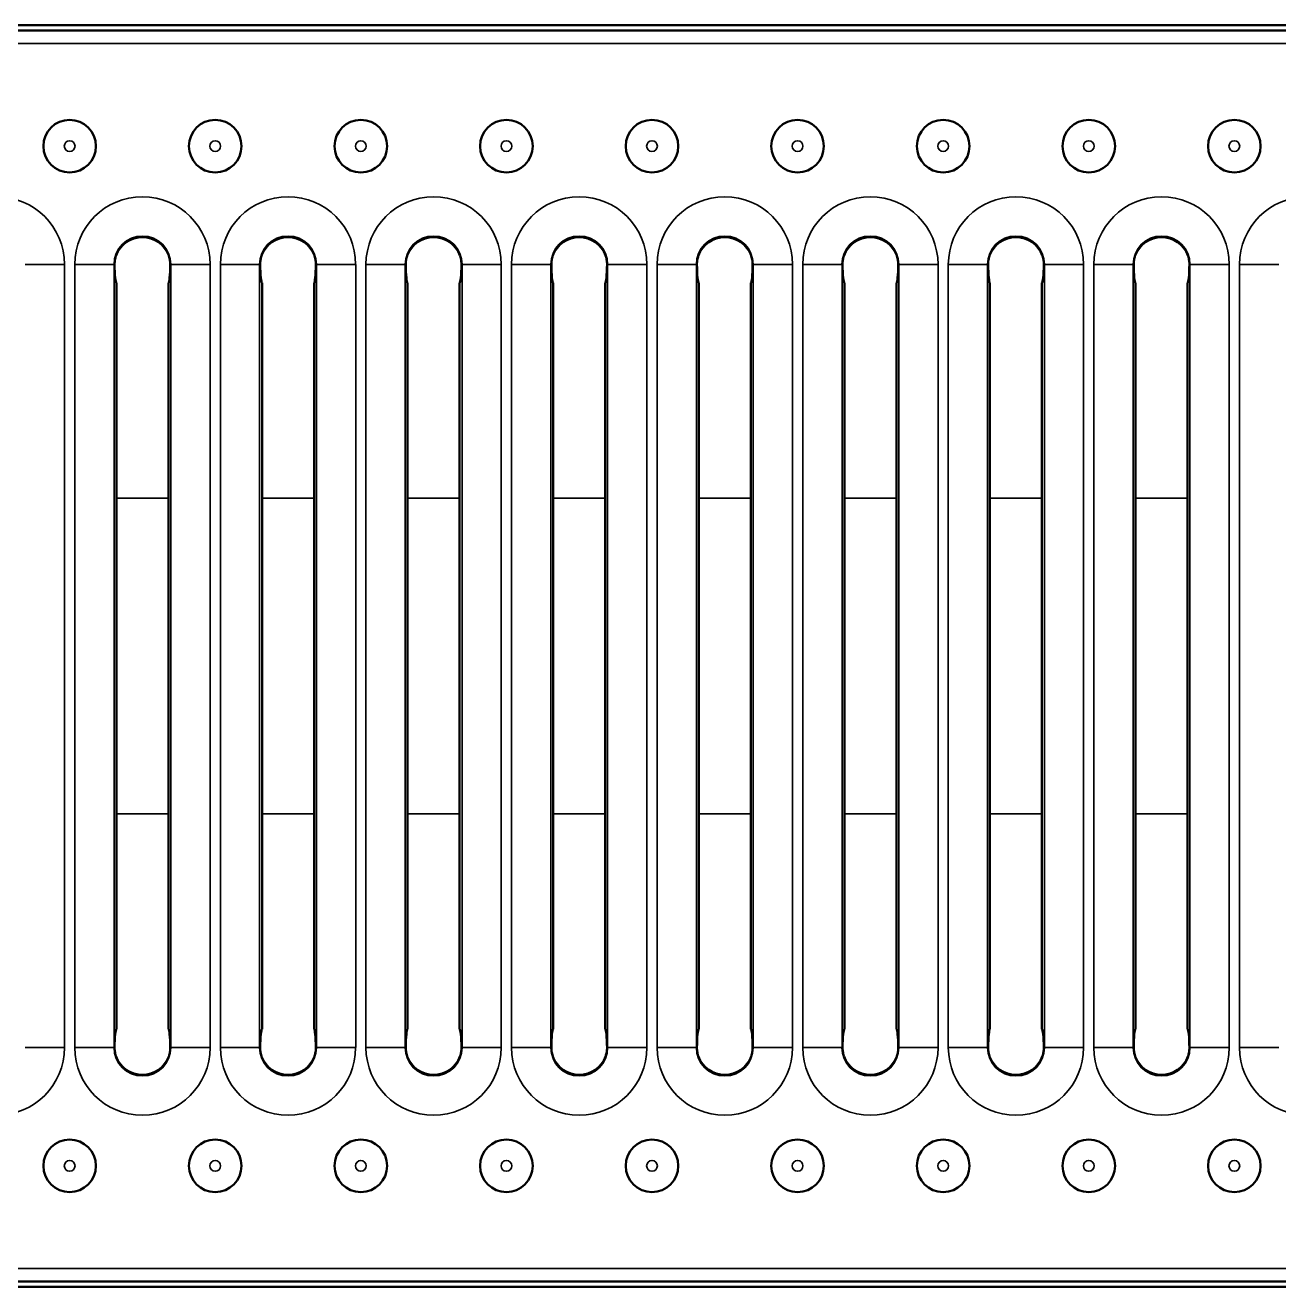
# Model space of a CAD drawing. Header units: millimetres. Extents: x 0 to 2181, y -65 to 1050.
# Drawn here: x 730.6 to 849.9, y 424.1 to 544.1 of the extents above; entities that cross this region are included whole.
import ezdxf

# ---------------------------------------------------------------- set-up
doc = ezdxf.new("R2010")
doc.units = ezdxf.units.MM
doc.header["$LTSCALE"] = 2.5
doc.layers.add('Sichtbar (ISO)', color=7, linetype='Continuous', lineweight=50)
doc.layers.add('Sichtbar schmal (ISO)', color=7, linetype='Continuous', lineweight=35)

msp = doc.modelspace()

# ---------------------------------------------------------------- linework, layer by layer
at = {"layer": 'Sichtbar (ISO)'}
for p, q in [((1435.667, 544.09), (435.667, 544.09)), ((1435.167, 543.59), (436.167, 543.59)), ((739.292, 519.59), (739.292, 448.59)), ((744.242, 448.59), (744.242, 519.59)), ((753.142, 519.59), (753.142, 448.59)), ((758.092, 448.59), (758.092, 519.59)), ((766.992, 519.59), (766.992, 448.59)), ((771.942, 448.59), (771.942, 519.59)), ((780.842, 519.59), (780.842, 448.59)), ((785.792, 448.59), (785.792, 519.59)), ((794.692, 519.59), (794.692, 448.59)), ((799.642, 448.59), (799.642, 519.59)), ((808.542, 519.59), (808.542, 448.59)), ((813.492, 448.59), (813.492, 519.59)), ((822.392, 519.59), (822.392, 448.59)), ((827.342, 448.59), (827.342, 519.59)), ((836.242, 519.59), (836.242, 448.59)), ((841.192, 448.59), (841.192, 519.59)), ((1435.667, 424.09), (435.667, 424.09)), ((1435.167, 424.59), (436.167, 424.59))]:
    msp.add_line(p, q, dxfattribs=at)
for centre in [(734.842, 532.59), (748.692, 532.59), (762.542, 532.59), (776.392, 532.59), (790.242, 532.59), (804.092, 532.59), (817.942, 532.59), (831.792, 532.59), (845.642, 532.59), (734.842, 435.59), (748.692, 435.59), (762.542, 435.59), (776.392, 435.59), (790.242, 435.59), (804.092, 435.59), (817.942, 435.59), (831.792, 435.59), (845.642, 435.59)]:
    msp.add_circle(centre, 2.5, dxfattribs=at)
for centre, major_axis, ratio, start_param, end_param in [((741.767, 521.268), (0, 2.667), 0.9996402, 5.0597379, 7.5066327), ((755.617, 521.268), (0, 2.667), 0.9996402, 5.0597379, 7.5066327), ((769.467, 521.268), (0, 2.667), 0.9996402, 5.0597379, 7.5066327), ((783.317, 521.268), (0, 2.667), 0.9996402, 5.0597379, 7.5066327), ((797.167, 521.268), (0, 2.667), 0.9996402, 5.0597379, 7.5066327), ((811.017, 521.268), (0, 2.667), 0.9996402, 5.0597379, 7.5066327), ((824.867, 521.268), (0, 2.667), 0.9996402, 5.0597379, 7.5066327), ((838.717, 521.268), (0, 2.667), 0.9996402, 5.0597379, 7.5066327), ((739.292, 521.59), (0, -2), 0.0874887, 4.8377168, 6.2831853), ((744.242, 521.59), (0, 2), 0.0874887, 3.1415927, 4.5870611), ((753.142, 521.59), (0, -2), 0.0874887, 4.8377168, 6.2831853), ((758.092, 521.59), (0, 2), 0.0874887, 3.1415927, 4.5870611), ((766.992, 521.59), (0, -2), 0.0874887, 4.8377168, 6.2831853), ((771.942, 521.59), (0, 2), 0.0874887, 3.1415927, 4.5870611), ((780.842, 521.59), (0, -2), 0.0874887, 4.8377168, 6.2831853), ((785.792, 521.59), (0, 2), 0.0874887, 3.1415927, 4.5870611), ((794.692, 521.59), (0, -2), 0.0874887, 4.8377168, 6.2831853), ((799.642, 521.59), (0, 2), 0.0874887, 3.1415927, 4.5870611), ((808.542, 521.59), (0, -2), 0.0874887, 4.8377168, 6.2831853), ((813.492, 521.59), (0, 2), 0.0874887, 3.1415927, 4.5870611), ((822.392, 521.59), (0, -2), 0.0874887, 4.8377168, 6.2831853), ((827.342, 521.59), (0, 2), 0.0874887, 3.1415927, 4.5870611), ((836.242, 521.59), (0, -2), 0.0874887, 4.8377168, 6.2831853), ((841.192, 521.59), (0, 2), 0.0874887, 3.1415927, 4.5870611), ((739.292, 446.59), (0, 2), 0.0874887, 0, 1.4454685), ((744.242, 446.59), (0, -2), 0.0874887, 1.6961242, 3.1415927), ((753.142, 446.59), (0, 2), 0.0874887, 0, 1.4454685), ((758.092, 446.59), (0, -2), 0.0874887, 1.6961242, 3.1415927), ((766.992, 446.59), (0, 2), 0.0874887, 0, 1.4454685), ((771.942, 446.59), (0, -2), 0.0874887, 1.6961242, 3.1415927), ((780.842, 446.59), (0, 2), 0.0874887, 0, 1.4454685), ((785.792, 446.59), (0, -2), 0.0874887, 1.6961242, 3.1415927), ((794.692, 446.59), (0, 2), 0.0874887, 0, 1.4454685), ((799.642, 446.59), (0, -2), 0.0874887, 1.6961242, 3.1415927), ((808.542, 446.59), (0, 2), 0.0874887, 0, 1.4454685), ((813.492, 446.59), (0, -2), 0.0874887, 1.6961242, 3.1415927), ((822.392, 446.59), (0, 2), 0.0874887, 0, 1.4454685), ((827.342, 446.59), (0, -2), 0.0874887, 1.6961242, 3.1415927), ((836.242, 446.59), (0, 2), 0.0874887, 0, 1.4454685), ((841.192, 446.59), (0, -2), 0.0874887, 1.6961242, 3.1415927), ((741.767, 446.911), (0, -2.667), 0.9996402, 5.0597379, 7.5066327), ((755.617, 446.911), (0, -2.667), 0.9996402, 5.0597379, 7.5066327), ((769.467, 446.911), (0, -2.667), 0.9996402, 5.0597379, 7.5066327), ((783.317, 446.911), (0, -2.667), 0.9996402, 5.0597379, 7.5066327), ((797.167, 446.911), (0, -2.667), 0.9996402, 5.0597379, 7.5066327), ((811.017, 446.911), (0, -2.667), 0.9996402, 5.0597379, 7.5066327), ((824.867, 446.911), (0, -2.667), 0.9996402, 5.0597379, 7.5066327), ((838.717, 446.911), (0, -2.667), 0.9996402, 5.0597379, 7.5066327)]:
    msp.add_ellipse(centre, major_axis=major_axis, ratio=ratio, start_param=start_param, end_param=end_param, dxfattribs=at)
for points, knots in [([(739.119, 521.34), (739.119, 521.353), (739.119, 521.367), (739.119, 521.396), (739.119, 521.411), (739.12, 521.452), (739.121, 521.477), (739.125, 521.554), (739.13, 521.606), (739.153, 521.793), (739.181, 521.925), (739.232, 522.094), (739.246, 522.135), (739.261, 522.176)], [0, 0, 0, 0, 0.004080736, 0.004080736, 0.00866605, 0.00866605, 0.016351881, 0.016351881, 0.031890083, 0.031890083, 0.072800189, 0.072800189, 0.086303969, 0.086303969, 0.086303969, 0.086303969]), ([(744.274, 522.176), (744.278, 522.166), (744.281, 522.155), (744.311, 522.07), (744.334, 521.993), (744.382, 521.787), (744.402, 521.657), (744.413, 521.496), (744.414, 521.467), (744.416, 521.422), (744.416, 521.406), (744.416, 521.381), (744.416, 521.373), (744.416, 521.356), (744.416, 521.348), (744.416, 521.34)], [0.001228229, 0.001228229, 0.001228229, 0.001228229, 0.004648992, 0.004648992, 0.029389751, 0.029389751, 0.068905962, 0.068905962, 0.077693724, 0.077693724, 0.082516728, 0.082516728, 0.085093648, 0.085093648, 0.087568489, 0.087568489, 0.087568489, 0.087568489]), ([(752.969, 521.34), (752.969, 521.353), (752.969, 521.367), (752.969, 521.396), (752.969, 521.411), (752.97, 521.452), (752.971, 521.477), (752.975, 521.554), (752.98, 521.606), (753.003, 521.793), (753.031, 521.925), (753.082, 522.094), (753.096, 522.135), (753.111, 522.176)], [0, 0, 0, 0, 0.004080736, 0.004080736, 0.00866605, 0.00866605, 0.016351881, 0.016351881, 0.031890083, 0.031890083, 0.072800189, 0.072800189, 0.086303969, 0.086303969, 0.086303969, 0.086303969]), ([(758.124, 522.176), (758.128, 522.166), (758.131, 522.155), (758.161, 522.07), (758.184, 521.993), (758.232, 521.787), (758.252, 521.657), (758.263, 521.496), (758.264, 521.467), (758.266, 521.422), (758.266, 521.406), (758.266, 521.381), (758.266, 521.373), (758.266, 521.356), (758.266, 521.348), (758.266, 521.34)], [0.001228229, 0.001228229, 0.001228229, 0.001228229, 0.004648992, 0.004648992, 0.029389751, 0.029389751, 0.068905962, 0.068905962, 0.077693724, 0.077693724, 0.082516728, 0.082516728, 0.085093648, 0.085093648, 0.087568489, 0.087568489, 0.087568489, 0.087568489]), ([(766.819, 521.34), (766.819, 521.353), (766.819, 521.367), (766.819, 521.396), (766.819, 521.411), (766.82, 521.452), (766.821, 521.477), (766.825, 521.554), (766.83, 521.606), (766.853, 521.793), (766.881, 521.925), (766.932, 522.094), (766.946, 522.135), (766.961, 522.176)], [0, 0, 0, 0, 0.004080736, 0.004080736, 0.00866605, 0.00866605, 0.016351881, 0.016351881, 0.031890083, 0.031890083, 0.072800189, 0.072800189, 0.086303969, 0.086303969, 0.086303969, 0.086303969]), ([(771.974, 522.176), (771.978, 522.166), (771.981, 522.155), (772.011, 522.07), (772.034, 521.993), (772.082, 521.787), (772.102, 521.657), (772.113, 521.496), (772.114, 521.467), (772.116, 521.422), (772.116, 521.406), (772.116, 521.381), (772.116, 521.373), (772.116, 521.356), (772.116, 521.348), (772.116, 521.34)], [0.001228229, 0.001228229, 0.001228229, 0.001228229, 0.004648992, 0.004648992, 0.029389751, 0.029389751, 0.068905962, 0.068905962, 0.077693724, 0.077693724, 0.082516728, 0.082516728, 0.085093648, 0.085093648, 0.087568489, 0.087568489, 0.087568489, 0.087568489]), ([(780.669, 521.34), (780.669, 521.353), (780.669, 521.367), (780.669, 521.396), (780.669, 521.411), (780.67, 521.452), (780.671, 521.477), (780.675, 521.554), (780.68, 521.606), (780.703, 521.793), (780.731, 521.925), (780.782, 522.094), (780.796, 522.135), (780.811, 522.176)], [0, 0, 0, 0, 0.004080736, 0.004080736, 0.00866605, 0.00866605, 0.016351881, 0.016351881, 0.031890083, 0.031890083, 0.072800189, 0.072800189, 0.086303969, 0.086303969, 0.086303969, 0.086303969]), ([(785.824, 522.176), (785.828, 522.166), (785.831, 522.155), (785.861, 522.07), (785.884, 521.993), (785.932, 521.787), (785.952, 521.657), (785.963, 521.496), (785.964, 521.467), (785.966, 521.422), (785.966, 521.406), (785.966, 521.381), (785.966, 521.373), (785.966, 521.356), (785.966, 521.348), (785.966, 521.34)], [0.001228229, 0.001228229, 0.001228229, 0.001228229, 0.004648992, 0.004648992, 0.029389751, 0.029389751, 0.068905962, 0.068905962, 0.077693724, 0.077693724, 0.082516728, 0.082516728, 0.085093648, 0.085093648, 0.087568489, 0.087568489, 0.087568489, 0.087568489]), ([(794.519, 521.34), (794.519, 521.353), (794.519, 521.367), (794.519, 521.396), (794.519, 521.411), (794.52, 521.452), (794.521, 521.477), (794.525, 521.554), (794.53, 521.606), (794.553, 521.793), (794.581, 521.925), (794.632, 522.094), (794.646, 522.135), (794.661, 522.176)], [0, 0, 0, 0, 0.004080736, 0.004080736, 0.00866605, 0.00866605, 0.016351881, 0.016351881, 0.031890083, 0.031890083, 0.072800189, 0.072800189, 0.086303969, 0.086303969, 0.086303969, 0.086303969]), ([(799.674, 522.176), (799.678, 522.166), (799.681, 522.155), (799.711, 522.07), (799.734, 521.993), (799.782, 521.787), (799.802, 521.657), (799.813, 521.496), (799.814, 521.467), (799.816, 521.422), (799.816, 521.406), (799.816, 521.381), (799.816, 521.373), (799.816, 521.356), (799.816, 521.348), (799.816, 521.34)], [0.001228229, 0.001228229, 0.001228229, 0.001228229, 0.004648992, 0.004648992, 0.029389751, 0.029389751, 0.068905962, 0.068905962, 0.077693724, 0.077693724, 0.082516728, 0.082516728, 0.085093648, 0.085093648, 0.087568489, 0.087568489, 0.087568489, 0.087568489]), ([(808.369, 521.34), (808.369, 521.353), (808.369, 521.367), (808.369, 521.396), (808.369, 521.411), (808.37, 521.452), (808.371, 521.477), (808.375, 521.554), (808.38, 521.606), (808.403, 521.793), (808.431, 521.925), (808.482, 522.094), (808.496, 522.135), (808.511, 522.176)], [0, 0, 0, 0, 0.004080736, 0.004080736, 0.00866605, 0.00866605, 0.016351881, 0.016351881, 0.031890083, 0.031890083, 0.072800189, 0.072800189, 0.086303969, 0.086303969, 0.086303969, 0.086303969]), ([(813.524, 522.176), (813.528, 522.166), (813.531, 522.155), (813.561, 522.07), (813.584, 521.993), (813.632, 521.787), (813.652, 521.657), (813.663, 521.496), (813.664, 521.467), (813.666, 521.422), (813.666, 521.406), (813.666, 521.381), (813.666, 521.373), (813.666, 521.356), (813.666, 521.348), (813.666, 521.34)], [0.001228229, 0.001228229, 0.001228229, 0.001228229, 0.004648992, 0.004648992, 0.029389751, 0.029389751, 0.068905962, 0.068905962, 0.077693724, 0.077693724, 0.082516728, 0.082516728, 0.085093648, 0.085093648, 0.087568489, 0.087568489, 0.087568489, 0.087568489]), ([(822.219, 521.34), (822.219, 521.353), (822.219, 521.367), (822.219, 521.396), (822.219, 521.411), (822.22, 521.452), (822.221, 521.477), (822.225, 521.554), (822.23, 521.606), (822.253, 521.793), (822.281, 521.925), (822.332, 522.094), (822.346, 522.135), (822.361, 522.176)], [0, 0, 0, 0, 0.004080736, 0.004080736, 0.00866605, 0.00866605, 0.016351881, 0.016351881, 0.031890083, 0.031890083, 0.072800189, 0.072800189, 0.086303969, 0.086303969, 0.086303969, 0.086303969]), ([(827.374, 522.176), (827.378, 522.166), (827.381, 522.155), (827.411, 522.07), (827.434, 521.993), (827.482, 521.787), (827.502, 521.657), (827.513, 521.496), (827.514, 521.467), (827.516, 521.422), (827.516, 521.406), (827.516, 521.381), (827.516, 521.373), (827.516, 521.356), (827.516, 521.348), (827.516, 521.34)], [0.001228229, 0.001228229, 0.001228229, 0.001228229, 0.004648992, 0.004648992, 0.029389751, 0.029389751, 0.068905962, 0.068905962, 0.077693724, 0.077693724, 0.082516728, 0.082516728, 0.085093648, 0.085093648, 0.087568489, 0.087568489, 0.087568489, 0.087568489]), ([(836.069, 521.34), (836.069, 521.353), (836.069, 521.367), (836.069, 521.396), (836.069, 521.411), (836.07, 521.452), (836.071, 521.477), (836.075, 521.554), (836.08, 521.606), (836.103, 521.793), (836.131, 521.925), (836.182, 522.094), (836.196, 522.135), (836.211, 522.176)], [0, 0, 0, 0, 0.004080736, 0.004080736, 0.00866605, 0.00866605, 0.016351881, 0.016351881, 0.031890083, 0.031890083, 0.072800189, 0.072800189, 0.086303969, 0.086303969, 0.086303969, 0.086303969]), ([(841.224, 522.176), (841.228, 522.166), (841.231, 522.155), (841.261, 522.07), (841.284, 521.993), (841.332, 521.787), (841.352, 521.657), (841.363, 521.496), (841.364, 521.467), (841.366, 521.422), (841.366, 521.406), (841.366, 521.381), (841.366, 521.373), (841.366, 521.356), (841.366, 521.348), (841.366, 521.34)], [0.001228229, 0.001228229, 0.001228229, 0.001228229, 0.004648992, 0.004648992, 0.029389751, 0.029389751, 0.068905962, 0.068905962, 0.077693724, 0.077693724, 0.082516728, 0.082516728, 0.085093648, 0.085093648, 0.087568489, 0.087568489, 0.087568489, 0.087568489]), ([(739.261, 446.004), (739.257, 446.014), (739.253, 446.024), (739.224, 446.11), (739.201, 446.187), (739.153, 446.393), (739.133, 446.523), (739.122, 446.683), (739.121, 446.712), (739.119, 446.758), (739.119, 446.774), (739.119, 446.798), (739.119, 446.807), (739.119, 446.823), (739.119, 446.832), (739.119, 446.84)], [0.001228229, 0.001228229, 0.001228229, 0.001228229, 0.004648992, 0.004648992, 0.029389751, 0.029389751, 0.068905962, 0.068905962, 0.077693724, 0.077693724, 0.082516728, 0.082516728, 0.085093648, 0.085093648, 0.087568489, 0.087568489, 0.087568489, 0.087568489]), ([(744.416, 446.84), (744.416, 446.826), (744.416, 446.813), (744.416, 446.784), (744.416, 446.769), (744.415, 446.728), (744.414, 446.703), (744.409, 446.625), (744.405, 446.574), (744.382, 446.387), (744.353, 446.255), (744.302, 446.086), (744.289, 446.044), (744.274, 446.004)], [0, 0, 0, 0, 0.004080736, 0.004080736, 0.00866605, 0.00866605, 0.016351881, 0.016351881, 0.031890083, 0.031890083, 0.072800189, 0.072800189, 0.086303969, 0.086303969, 0.086303969, 0.086303969]), ([(753.111, 446.004), (753.107, 446.014), (753.103, 446.024), (753.074, 446.11), (753.051, 446.187), (753.003, 446.393), (752.983, 446.523), (752.972, 446.683), (752.971, 446.712), (752.969, 446.758), (752.969, 446.774), (752.969, 446.798), (752.969, 446.807), (752.969, 446.823), (752.969, 446.832), (752.969, 446.84)], [0.001228229, 0.001228229, 0.001228229, 0.001228229, 0.004648992, 0.004648992, 0.029389751, 0.029389751, 0.068905962, 0.068905962, 0.077693724, 0.077693724, 0.082516728, 0.082516728, 0.085093648, 0.085093648, 0.087568489, 0.087568489, 0.087568489, 0.087568489]), ([(758.266, 446.84), (758.266, 446.826), (758.266, 446.813), (758.266, 446.784), (758.266, 446.769), (758.265, 446.728), (758.264, 446.703), (758.259, 446.625), (758.255, 446.574), (758.232, 446.387), (758.203, 446.255), (758.152, 446.086), (758.139, 446.044), (758.124, 446.004)], [0, 0, 0, 0, 0.004080736, 0.004080736, 0.00866605, 0.00866605, 0.016351881, 0.016351881, 0.031890083, 0.031890083, 0.072800189, 0.072800189, 0.086303969, 0.086303969, 0.086303969, 0.086303969]), ([(766.961, 446.004), (766.957, 446.014), (766.953, 446.024), (766.924, 446.11), (766.901, 446.187), (766.853, 446.393), (766.833, 446.523), (766.822, 446.683), (766.821, 446.712), (766.819, 446.758), (766.819, 446.774), (766.819, 446.798), (766.819, 446.807), (766.819, 446.823), (766.819, 446.832), (766.819, 446.84)], [0.001228229, 0.001228229, 0.001228229, 0.001228229, 0.004648992, 0.004648992, 0.029389751, 0.029389751, 0.068905962, 0.068905962, 0.077693724, 0.077693724, 0.082516728, 0.082516728, 0.085093648, 0.085093648, 0.087568489, 0.087568489, 0.087568489, 0.087568489]), ([(772.116, 446.84), (772.116, 446.826), (772.116, 446.813), (772.116, 446.784), (772.116, 446.769), (772.115, 446.728), (772.114, 446.703), (772.109, 446.625), (772.105, 446.574), (772.082, 446.387), (772.053, 446.255), (772.002, 446.086), (771.989, 446.044), (771.974, 446.004)], [0, 0, 0, 0, 0.004080736, 0.004080736, 0.00866605, 0.00866605, 0.016351881, 0.016351881, 0.031890083, 0.031890083, 0.072800189, 0.072800189, 0.086303969, 0.086303969, 0.086303969, 0.086303969]), ([(780.811, 446.004), (780.807, 446.014), (780.803, 446.024), (780.774, 446.11), (780.751, 446.187), (780.703, 446.393), (780.683, 446.523), (780.672, 446.683), (780.671, 446.712), (780.669, 446.758), (780.669, 446.774), (780.669, 446.798), (780.669, 446.807), (780.669, 446.823), (780.669, 446.832), (780.669, 446.84)], [0.001228229, 0.001228229, 0.001228229, 0.001228229, 0.004648992, 0.004648992, 0.029389751, 0.029389751, 0.068905962, 0.068905962, 0.077693724, 0.077693724, 0.082516728, 0.082516728, 0.085093648, 0.085093648, 0.087568489, 0.087568489, 0.087568489, 0.087568489]), ([(785.966, 446.84), (785.966, 446.826), (785.966, 446.813), (785.966, 446.784), (785.966, 446.769), (785.965, 446.728), (785.964, 446.703), (785.959, 446.625), (785.955, 446.574), (785.932, 446.387), (785.903, 446.255), (785.852, 446.086), (785.839, 446.044), (785.824, 446.004)], [0, 0, 0, 0, 0.004080736, 0.004080736, 0.00866605, 0.00866605, 0.016351881, 0.016351881, 0.031890083, 0.031890083, 0.072800189, 0.072800189, 0.086303969, 0.086303969, 0.086303969, 0.086303969]), ([(794.661, 446.004), (794.657, 446.014), (794.653, 446.024), (794.624, 446.11), (794.601, 446.187), (794.553, 446.393), (794.533, 446.523), (794.522, 446.683), (794.521, 446.712), (794.519, 446.758), (794.519, 446.774), (794.519, 446.798), (794.519, 446.807), (794.519, 446.823), (794.519, 446.832), (794.519, 446.84)], [0.001228229, 0.001228229, 0.001228229, 0.001228229, 0.004648992, 0.004648992, 0.029389751, 0.029389751, 0.068905962, 0.068905962, 0.077693724, 0.077693724, 0.082516728, 0.082516728, 0.085093648, 0.085093648, 0.087568489, 0.087568489, 0.087568489, 0.087568489]), ([(799.816, 446.84), (799.816, 446.826), (799.816, 446.813), (799.816, 446.784), (799.816, 446.769), (799.815, 446.728), (799.814, 446.703), (799.809, 446.625), (799.805, 446.574), (799.782, 446.387), (799.753, 446.255), (799.702, 446.086), (799.689, 446.044), (799.674, 446.004)], [0, 0, 0, 0, 0.004080736, 0.004080736, 0.00866605, 0.00866605, 0.016351881, 0.016351881, 0.031890083, 0.031890083, 0.072800189, 0.072800189, 0.086303969, 0.086303969, 0.086303969, 0.086303969]), ([(808.511, 446.004), (808.507, 446.014), (808.503, 446.024), (808.474, 446.11), (808.451, 446.187), (808.403, 446.393), (808.383, 446.523), (808.372, 446.683), (808.371, 446.712), (808.369, 446.758), (808.369, 446.774), (808.369, 446.798), (808.369, 446.807), (808.369, 446.823), (808.369, 446.832), (808.369, 446.84)], [0.001228229, 0.001228229, 0.001228229, 0.001228229, 0.004648992, 0.004648992, 0.029389751, 0.029389751, 0.068905962, 0.068905962, 0.077693724, 0.077693724, 0.082516728, 0.082516728, 0.085093648, 0.085093648, 0.087568489, 0.087568489, 0.087568489, 0.087568489]), ([(813.666, 446.84), (813.666, 446.826), (813.666, 446.813), (813.666, 446.784), (813.666, 446.769), (813.665, 446.728), (813.664, 446.703), (813.659, 446.625), (813.655, 446.574), (813.632, 446.387), (813.603, 446.255), (813.552, 446.086), (813.539, 446.044), (813.524, 446.004)], [0, 0, 0, 0, 0.004080736, 0.004080736, 0.00866605, 0.00866605, 0.016351881, 0.016351881, 0.031890083, 0.031890083, 0.072800189, 0.072800189, 0.086303969, 0.086303969, 0.086303969, 0.086303969]), ([(822.361, 446.004), (822.357, 446.014), (822.353, 446.024), (822.324, 446.11), (822.301, 446.187), (822.253, 446.393), (822.233, 446.523), (822.222, 446.683), (822.221, 446.712), (822.219, 446.758), (822.219, 446.774), (822.219, 446.798), (822.219, 446.807), (822.219, 446.823), (822.219, 446.832), (822.219, 446.84)], [0.001228229, 0.001228229, 0.001228229, 0.001228229, 0.004648992, 0.004648992, 0.029389751, 0.029389751, 0.068905962, 0.068905962, 0.077693724, 0.077693724, 0.082516728, 0.082516728, 0.085093648, 0.085093648, 0.087568489, 0.087568489, 0.087568489, 0.087568489]), ([(827.516, 446.84), (827.516, 446.826), (827.516, 446.813), (827.516, 446.784), (827.516, 446.769), (827.515, 446.728), (827.514, 446.703), (827.509, 446.625), (827.505, 446.574), (827.482, 446.387), (827.453, 446.255), (827.402, 446.086), (827.389, 446.044), (827.374, 446.004)], [0, 0, 0, 0, 0.004080736, 0.004080736, 0.00866605, 0.00866605, 0.016351881, 0.016351881, 0.031890083, 0.031890083, 0.072800189, 0.072800189, 0.086303969, 0.086303969, 0.086303969, 0.086303969]), ([(836.211, 446.004), (836.207, 446.014), (836.203, 446.024), (836.174, 446.11), (836.151, 446.187), (836.103, 446.393), (836.083, 446.523), (836.072, 446.683), (836.071, 446.712), (836.069, 446.758), (836.069, 446.774), (836.069, 446.798), (836.069, 446.807), (836.069, 446.823), (836.069, 446.832), (836.069, 446.84)], [0.001228229, 0.001228229, 0.001228229, 0.001228229, 0.004648992, 0.004648992, 0.029389751, 0.029389751, 0.068905962, 0.068905962, 0.077693724, 0.077693724, 0.082516728, 0.082516728, 0.085093648, 0.085093648, 0.087568489, 0.087568489, 0.087568489, 0.087568489]), ([(841.366, 446.84), (841.366, 446.826), (841.366, 446.813), (841.366, 446.784), (841.366, 446.769), (841.365, 446.728), (841.364, 446.703), (841.359, 446.625), (841.355, 446.574), (841.332, 446.387), (841.303, 446.255), (841.252, 446.086), (841.239, 446.044), (841.224, 446.004)], [0, 0, 0, 0, 0.004080736, 0.004080736, 0.00866605, 0.00866605, 0.016351881, 0.016351881, 0.031890083, 0.031890083, 0.072800189, 0.072800189, 0.086303969, 0.086303969, 0.086303969, 0.086303969])]:
    msp.add_open_spline(points, degree=3, knots=knots, dxfattribs=at)
at = {"layer": 'Sichtbar schmal (ISO)'}
for p, q in [((1435.167, 542.34), (436.167, 542.34)), ((734.353, 521.34), (730.618, 521.34)), ((734.353, 446.84), (734.353, 521.34)), ((735.332, 521.34), (735.332, 446.84)), ((735.332, 521.34), (739.067, 521.34)), ((739.067, 446.84), (739.067, 521.34)), ((739.067, 521.34), (739.119, 521.34)), ((744.468, 521.34), (744.416, 521.34)), ((748.203, 521.34), (744.468, 521.34)), ((744.468, 521.34), (744.468, 446.84)), ((748.203, 446.84), (748.203, 521.34)), ((749.182, 521.34), (749.182, 446.84)), ((749.182, 521.34), (752.917, 521.34)), ((752.917, 446.84), (752.917, 521.34)), ((752.917, 521.34), (752.969, 521.34)), ((758.318, 521.34), (758.266, 521.34)), ((762.053, 521.34), (758.318, 521.34)), ((758.318, 521.34), (758.318, 446.84)), ((762.053, 446.84), (762.053, 521.34)), ((763.032, 521.34), (763.032, 446.84)), ((763.032, 521.34), (766.767, 521.34)), ((766.767, 446.84), (766.767, 521.34)), ((766.767, 521.34), (766.819, 521.34)), ((772.168, 521.34), (772.116, 521.34)), ((775.903, 521.34), (772.168, 521.34)), ((772.168, 521.34), (772.168, 446.84)), ((775.903, 446.84), (775.903, 521.34)), ((776.882, 521.34), (776.882, 446.84)), ((776.882, 521.34), (780.617, 521.34)), ((780.617, 446.84), (780.617, 521.34)), ((780.617, 521.34), (780.669, 521.34)), ((786.018, 521.34), (785.966, 521.34)), ((789.753, 521.34), (786.018, 521.34)), ((786.018, 521.34), (786.018, 446.84)), ((789.753, 446.84), (789.753, 521.34)), ((790.732, 521.34), (790.732, 446.84)), ((790.732, 521.34), (794.467, 521.34)), ((794.467, 446.84), (794.467, 521.34)), ((794.467, 521.34), (794.519, 521.34)), ((799.868, 521.34), (799.816, 521.34)), ((803.603, 521.34), (799.868, 521.34)), ((799.868, 521.34), (799.868, 446.84)), ((803.603, 446.84), (803.603, 521.34)), ((804.582, 521.34), (804.582, 446.84)), ((804.582, 521.34), (808.317, 521.34)), ((808.317, 446.84), (808.317, 521.34)), ((808.317, 521.34), (808.369, 521.34)), ((813.718, 521.34), (813.666, 521.34)), ((817.453, 521.34), (813.718, 521.34)), ((813.718, 521.34), (813.718, 446.84)), ((817.453, 446.84), (817.453, 521.34)), ((818.432, 521.34), (818.432, 446.84)), ((818.432, 521.34), (822.167, 521.34)), ((822.167, 446.84), (822.167, 521.34)), ((822.167, 521.34), (822.219, 521.34)), ((827.568, 521.34), (827.516, 521.34)), ((831.303, 521.34), (827.568, 521.34)), ((827.568, 521.34), (827.568, 446.84)), ((831.303, 446.84), (831.303, 521.34)), ((832.282, 521.34), (832.282, 446.84)), ((832.282, 521.34), (836.017, 521.34)), ((836.017, 446.84), (836.017, 521.34)), ((836.017, 521.34), (836.069, 521.34)), ((841.418, 521.34), (841.366, 521.34)), ((845.153, 521.34), (841.418, 521.34)), ((841.418, 521.34), (841.418, 446.84)), ((845.153, 446.84), (845.153, 521.34)), ((846.132, 521.34), (846.132, 446.84)), ((846.132, 521.34), (849.867, 521.34)), ((744.242, 499.09), (739.292, 499.09)), ((758.092, 499.09), (753.142, 499.09)), ((771.942, 499.09), (766.992, 499.09)), ((785.792, 499.09), (780.842, 499.09)), ((799.642, 499.09), (794.692, 499.09)), ((813.492, 499.09), (808.542, 499.09)), ((827.342, 499.09), (822.392, 499.09)), ((841.192, 499.09), (836.242, 499.09)), ((744.242, 469.09), (739.292, 469.09)), ((758.092, 469.09), (753.142, 469.09)), ((771.942, 469.09), (766.992, 469.09)), ((785.792, 469.09), (780.842, 469.09)), ((799.642, 469.09), (794.692, 469.09)), ((813.492, 469.09), (808.542, 469.09)), ((827.342, 469.09), (822.392, 469.09)), ((841.192, 469.09), (836.242, 469.09)), ((730.618, 446.84), (734.353, 446.84)), ((739.067, 446.84), (735.332, 446.84)), ((739.067, 446.84), (739.119, 446.84)), ((744.468, 446.84), (744.416, 446.84)), ((744.468, 446.84), (748.203, 446.84)), ((752.917, 446.84), (749.182, 446.84)), ((752.917, 446.84), (752.969, 446.84)), ((758.318, 446.84), (758.266, 446.84)), ((758.318, 446.84), (762.053, 446.84)), ((766.767, 446.84), (763.032, 446.84)), ((766.767, 446.84), (766.819, 446.84)), ((772.168, 446.84), (772.116, 446.84)), ((772.168, 446.84), (775.903, 446.84)), ((780.617, 446.84), (776.882, 446.84)), ((780.617, 446.84), (780.669, 446.84)), ((786.018, 446.84), (785.966, 446.84)), ((786.018, 446.84), (789.753, 446.84)), ((794.467, 446.84), (790.732, 446.84)), ((794.467, 446.84), (794.519, 446.84)), ((799.868, 446.84), (799.816, 446.84)), ((799.868, 446.84), (803.603, 446.84)), ((808.317, 446.84), (804.582, 446.84)), ((808.317, 446.84), (808.369, 446.84)), ((813.718, 446.84), (813.666, 446.84)), ((813.718, 446.84), (817.453, 446.84)), ((822.167, 446.84), (818.432, 446.84)), ((822.167, 446.84), (822.219, 446.84)), ((827.568, 446.84), (827.516, 446.84)), ((827.568, 446.84), (831.303, 446.84)), ((836.017, 446.84), (832.282, 446.84)), ((836.017, 446.84), (836.069, 446.84)), ((841.418, 446.84), (841.366, 446.84)), ((841.418, 446.84), (845.153, 446.84)), ((849.867, 446.84), (846.132, 446.84)), ((436.167, 425.84), (1435.167, 425.84))]:
    msp.add_line(p, q, dxfattribs=at)
for centre in [(734.842, 532.59), (748.692, 532.59), (762.542, 532.59), (776.392, 532.59), (790.242, 532.59), (804.092, 532.59), (817.942, 532.59), (831.792, 532.59), (845.642, 532.59), (734.842, 435.59), (748.692, 435.59), (762.542, 435.59), (776.392, 435.59), (790.242, 435.59), (804.092, 435.59), (817.942, 435.59), (831.792, 435.59), (845.642, 435.59)]:
    msp.add_circle(centre, 0.511, dxfattribs=at)
for centre, radius, start, end in [((727.917, 521.34), 6.435, 0, 180), ((741.767, 521.34), 6.435, 0, 180), ((755.617, 521.34), 6.435, 0, 180), ((769.467, 521.34), 6.435, 0, 180), ((783.317, 521.34), 6.435, 0, 180), ((797.167, 521.34), 6.435, 0, 180), ((811.017, 521.34), 6.435, 0, 180), ((824.867, 521.34), 6.435, 0, 180), ((838.717, 521.34), 6.435, 0, 180), ((852.567, 521.34), 6.435, 0, 180), ((741.767, 521.34), 2.701, 0, 180), ((755.617, 521.34), 2.701, 0, 180), ((769.467, 521.34), 2.701, 0, 180), ((783.317, 521.34), 2.701, 0, 180), ((797.167, 521.34), 2.701, 0, 180), ((811.017, 521.34), 2.701, 0, 180), ((824.867, 521.34), 2.701, 0, 180), ((838.717, 521.34), 2.701, 0, 180), ((727.917, 446.84), 6.435, 180, 0), ((741.767, 446.84), 6.435, 180, 0), ((741.767, 446.84), 2.701, 180, 0), ((755.617, 446.84), 6.435, 180, 0), ((755.617, 446.84), 2.701, 180, 0), ((769.467, 446.84), 6.435, 180, 0), ((769.467, 446.84), 2.701, 180, 0), ((783.317, 446.84), 6.435, 180, 0), ((783.317, 446.84), 2.701, 180, 0), ((797.167, 446.84), 6.435, 180, 0), ((797.167, 446.84), 2.701, 180, 0), ((811.017, 446.84), 6.435, 180, 0), ((811.017, 446.84), 2.701, 180, 0), ((824.867, 446.84), 6.435, 180, 0), ((824.867, 446.84), 2.701, 180, 0), ((838.717, 446.84), 6.435, 180, 0), ((838.717, 446.84), 2.701, 180, 0), ((852.567, 446.84), 6.435, 180, 0)]:
    msp.add_arc(centre, radius, start, end, dxfattribs=at)

doc.saveas('drawing.dxf')
